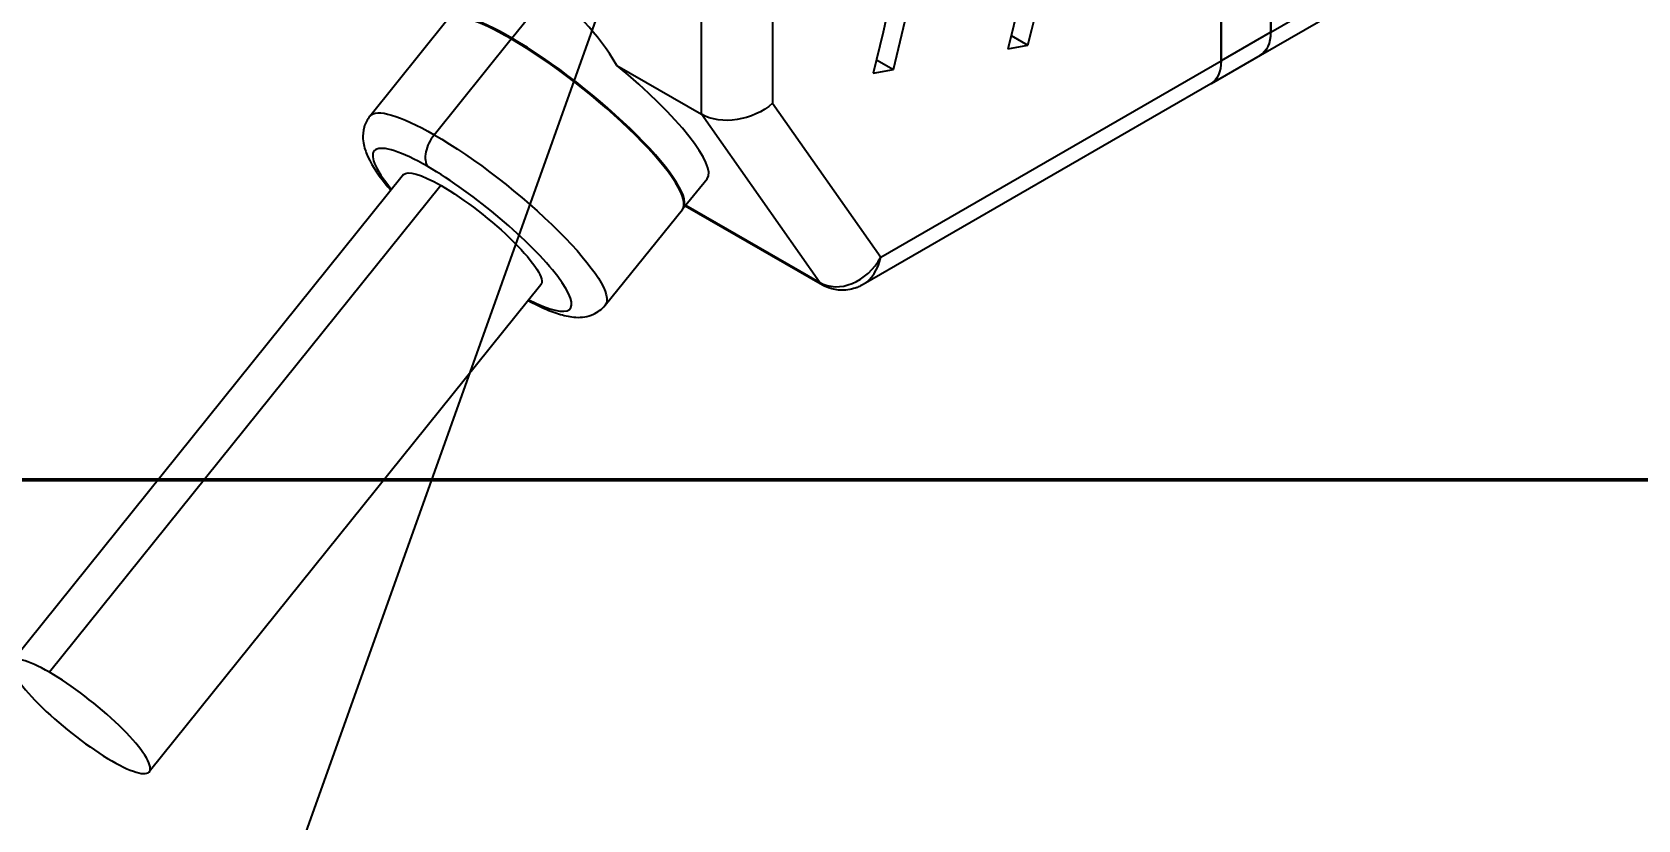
# Model space of a CAD drawing. Header units: millimetres. Extents: x -383313 to -161684, y -117025 to 99224.
# Drawn here: x -327514.6 to -327450.8, y 30481.3 to 30512.6 of the extents above; entities that cross this region are included whole.
import ezdxf
from ezdxf import colors
from ezdxf.entities.mleader import LeaderData, LeaderLine
from ezdxf.math import Vec2, Vec3

# ---------------------------------------------------------------- set-up
doc = ezdxf.new("R2010")
doc.units = ezdxf.units.MM
doc.header["$MEASUREMENT"] = 0
doc.layers.get('Defpoints').update_dxf_attribs({"color": 31})
doc.layers.add('001__КОНСТРУКТИВ__размеры внутр.', color=7, linetype='Continuous')
doc.layers.add('PV-2BB', color=7, linetype='Continuous')
doc.styles.add('PSTUDIO', font='arial.ttf')
doc.dimstyles.new('PS_TICK', dxfattribs={"dimscale": 100, "dimtxt": 2.5, "dimasz": 1, "dimexe": 2, "dimexo": 2, "dimgap": 1, "dimtad": 1, "dimdec": 0, "dimzin": 0, "dimdsep": 46, "dimtxsty": 'PSTUDIO', "dimblk": 'ARCHTICK', "dimcen": 2, "dimdle": 1.5, "dimse1": 1, "dimse2": 1, "dimadec": 0, "dimazin": 0, "dimtfac": 1, "dimtdec": 0, "dimtix": 1, "dimtmove": 1, "dimatfit": 3, "dimldrblk": 'ARCHTICK', "dimfxl": 1, "dimtolj": 1, "dimtzin": 0, "dimarcsym": 0})

# ---------------------------------------------------------------- blocks, each defined once
blk = doc.blocks.new('_ArchTick')
at = {"color": 0, "linetype": 'ByBlock', "const_width": 0.15}
blk.add_lwpolyline([(-0.5, -0.5), (0.5, 0.5)], dxfattribs=at)
blk = doc.blocks.new('*D235')
at = {"layer": '001__КОНСТРУКТИВ__размеры внутр.', "color": 0, "lineweight": -2, "ltscale": 100, "transparency": 16777216}
blk.add_line((-329738.953, 30479.019), (-327438.953, 30479.019), dxfattribs=at)
at = {"layer": 'Defpoints', "color": 0, "ltscale": 100, "transparency": 16777216}
for p in [(-329588.953, 31204.057), (-327588.953, 31204.057), (-327588.953, 30479.019)]:
    blk.add_point(p, dxfattribs=at)
at = {"layer": '001__КОНСТРУКТИВ__размеры внутр.', "color": 0, "lineweight": -2, "ltscale": 100, "transparency": 16777216, "xscale": 100, "yscale": 100, "zscale": 100, "rotation": 180}
blk.add_blockref('_ArchTick', (-329588.953, 30479.019), dxfattribs=at)
at = {"layer": '001__КОНСТРУКТИВ__размеры внутр.', "color": 0, "lineweight": -2, "ltscale": 100, "transparency": 16777216, "xscale": 100, "yscale": 100, "zscale": 100}
blk.add_blockref('_ArchTick', (-327588.953, 30479.019), dxfattribs=at)
at = {"layer": '001__КОНСТРУКТИВ__размеры внутр.', "color": 0, "ltscale": 100, "transparency": 16777216, "insert": (-328588.953, 30706.663), "char_height": 250, "attachment_point": 5, "style": 'PSTUDIO'}
blk.add_mtext('\\A1;2000', dxfattribs=at)
blk = doc.blocks.new('*U231')
at = {"layer": 'PV-2BB'}
for p, q in [((1315.983, 60.663, 1376.646), (1323.913, 68.593, 1392.506)), ((1324.913, 67.593, 1392.506), (1317.072, 59.752, 1376.824)), ((1311.308, 64.358, 1375.666), (1301.859, 65.907, 1367.766)), ((1311.746, 63.743, 1375.489), (1302.297, 65.292, 1367.59)), ((1311.311, 65.305, 1376.616), (1313.171, 65, 1378.171)), ((1312.063, 64.251, 1376.313), (1313.923, 63.946, 1377.868)), ((1313.938, 63.934, 1377.873), (1313.928, 63.936, 1377.864)), ((1313.938, 63.943, 1377.881), (1314.818, 63.799, 1378.617)), ((1312.341, 61.534, 1373.875), (1302.892, 63.083, 1365.976)), ((1315.19, 62.248, 1377.438), (1315.983, 60.663, 1376.646)), ((1316.279, 57.64, 1373.919), (1315.983, 60.663, 1376.646)), ((1313.083, 60.464, 1373.547), (1314.943, 60.159, 1375.102)), ((1314.958, 60.157, 1375.114), (1315.538, 60.061, 1375.599)), ((1315.013, 60.147, 1375.161), (1316.298, 57.579, 1373.876)), ((1315.026, 60.145, 1375.172), (1316.279, 57.64, 1373.919)), ((1317.072, 59.752, 1376.824), (1317.344, 56.982, 1374.326)), ((1318.73, 58.585, 1377.315), (1319.043, 58.331, 1377.374)), ((1318.885, 58.646, 1377.531), (1319.043, 58.331, 1377.374)), ((1323.383, 53.756, 1377.139), (1316.874, 57.01, 1373.884)), ((1317.344, 56.982, 1374.326), (1323.716, 53.796, 1377.512)), ((1320.817, 56.89, 1377.707), (1321.13, 56.636, 1377.766)), ((1320.973, 56.951, 1377.924), (1321.13, 56.636, 1377.766)), ((1323.716, 53.796, 1377.512), (1324.766, 54.846, 1379.611)), ((1323.723, 53.793, 1377.516), (1324.772, 54.842, 1379.615)), ((1325.693, 54.383, 1380.076), (1324.643, 53.333, 1377.976)), ((1325.699, 54.379, 1380.078), (1324.649, 53.33, 1377.979)), ((1324.309, 53.292, 1377.602), (1323.389, 53.752, 1377.142)), ((1323.723, 53.793, 1377.516), (1324.643, 53.333, 1377.976)), ((1324.316, 53.289, 1377.605), (1326.316, 52.289, 1378.605)), ((1324.649, 53.33, 1377.979), (1325.588, 52.86, 1378.448))]:
    blk.add_line(p, q, dxfattribs=at)
at = {"layer": 'PV-2BB', "extrusion": (-0.57735, -0.57735, 0.57735)}
for centre, major_axis, ratio, start_param, end_param in [((1302.376, 64.495, 1366.871), (-0.517, 1.412, 0.895), 0.211325, -0.938882, 2.202711), ((1302.376, 64.495, 1366.871), (0.517, -1.412, -0.895), 0.211325, -0.938882, 2.202711), ((1311.825, 62.946, 1374.77), (-0.738, 2.017, 1.279), 0.211325, -0.938882, 0.795399), ((1314.057, 62.58, 1376.636), (-0.886, 2.421, 1.535), 0.211325, -0.938882, 0), ((1314.071, 62.577, 1376.649), (-0.886, 2.421, 1.535), 0.211325, -0.938882, 0.015418), ((1314.071, 62.577, 1376.649), (-0.88, 2.405, 1.524), 0.211325, -0.938882, -0.2028), ((1312.085, 64.023, 1376.108), (-0.354, 0, -0.354), 0.57735, -1.832596, -0.261799), ((1311.825, 62.946, 1374.77), (0.738, -2.017, -1.279), 0.211325, -0.795399, 2.202711), ((1314.057, 62.58, 1376.636), (0.886, -2.421, -1.535), 0.211325, 0, 2.202711), ((1314.071, 62.577, 1376.649), (0.886, -2.421, -1.535), 0.211325, -0.015418, 2.202711), ((1314.071, 62.577, 1376.649), (0.88, -2.405, -1.524), 0.211325, 0.2028, 2.202711), ((1313.663, 62.644, 1376.307), (-0.322, -2.125, -2.447), 0.565741, 1.800592, 2.496712), ((1314.652, 62.482, 1377.134), (0.886, -2.421, -1.535), 0.211325, 0, 1.50659), ((1303.649, 70.83, 1374.479), (20.86, 0, 20.86), 0.57735, -1.117011, -0.785398), ((1303.649, 70.83, 1374.479), (23.688, 0, 23.688), 0.57735, -1.117011, -0.785398), ((1317.01, 57.649, 1374.659), (-0.723, -0.025, -0.748), 0.784358, -0.022649, 1.548148), ((1317.01, 57.649, 1374.659), (-0.277, -0.548, -0.825), 0.703066, 0.240931, 1.026329), ((1323.389, 54.46, 1377.849), (0, -0.707, -0.707), 0.57735, -0.007071, 0.785398), ((1324.316, 53.996, 1378.312), (0, -0.707, -0.707), 0.57735, -0.007071, 0.785398)]:
    blk.add_ellipse(centre, major_axis=major_axis, ratio=ratio, start_param=start_param, end_param=end_param, dxfattribs=at)
at = {"layer": 'PV-2BB', "extrusion": (0.57735, 0.57735, -0.57735)}
for centre, major_axis, ratio, start_param, end_param in [((1312.197, 62.885, 1375.081), (-0.886, 2.421, 1.535), 0.211325, 0, 0.938882), ((1311.825, 62.946, 1374.77), (-0.517, 1.412, 0.895), 0.211325, 0, 0.938882), ((1312.197, 62.885, 1375.081), (0.886, -2.421, -1.535), 0.211325, -2.202711, 0), ((1311.825, 62.946, 1374.77), (0.517, -1.412, -0.895), 0.211325, -2.202711, 0), ((1303.649, 70.83, 1374.479), (-20.435, 0, -20.435), 0.57735, -2.356194, -2.024582), ((1316.739, 60.419, 1377.158), (0.817, -0.564, 0.252), 0.697902, 1.002658, 2.573454), ((1303.649, 70.83, 1374.479), (-23.264, 0, -23.264), 0.57735, -2.356194, -2.024582), ((1316.651, 57.579, 1374.23), (-0.354, 0, -0.354), 0.57735, -0.000018, 0.261799), ((1323.383, 54.463, 1377.846), (0, -0.707, -0.707), 0.57735, -0.785398, 0), ((1324.309, 54, 1378.309), (0, -0.707, -0.707), 0.57735, -0.785398, 0)]:
    blk.add_ellipse(centre, major_axis=major_axis, ratio=ratio, start_param=start_param, end_param=end_param, dxfattribs=at)
at = {"layer": 'PV-2BB'}
for points, knots in [([(1311.311, 65.305, 1376.616), (1311.246, 65.316, 1376.562), (1311.187, 65.311, 1376.498), (1311.09, 65.279, 1376.369), (1311.055, 65.249, 1376.304), (1310.99, 65.169, 1376.159), (1310.973, 65.114, 1376.086), (1310.933, 64.914, 1375.847), (1310.947, 64.747, 1375.695), (1310.987, 64.5, 1375.487), (1310.995, 64.454, 1375.45), (1311.005, 64.408, 1375.412)], [2.5096783, 2.5096783, 2.5096783, 2.5096783, 2.5981794, 2.5981794, 2.7002611, 2.7002611, 2.8608991, 2.8608991, 3.2678081, 3.2678081, 3.3554024, 3.3554024, 3.3554024, 3.3554024]), ([(1312.038, 61.583, 1373.622), (1312.067, 61.53, 1373.596), (1312.095, 61.478, 1373.573), (1312.179, 61.327, 1373.506), (1312.235, 61.233, 1373.469), (1312.349, 61.058, 1373.407), (1312.406, 60.976, 1373.383), (1312.534, 60.817, 1373.351), (1312.604, 60.738, 1373.342), (1312.744, 60.623, 1373.366), (1312.79, 60.588, 1373.379), (1312.916, 60.514, 1373.43), (1313.003, 60.477, 1373.48), (1313.083, 60.464, 1373.547)], [4.8055469, 4.8055469, 4.8055469, 4.8055469, 4.9001654, 4.9001654, 5.0879418, 5.0879418, 5.2757182, 5.2757182, 5.4634946, 5.4634946, 5.5425638, 5.5425638, 5.651271, 5.651271, 5.651271, 5.651271]), ([(1316.874, 57.01, 1373.884), (1316.865, 57.015, 1373.88), (1316.856, 57.019, 1373.875), (1316.819, 57.039, 1373.858), (1316.791, 57.055, 1373.846), (1316.682, 57.124, 1373.807), (1316.602, 57.188, 1373.79), (1316.465, 57.325, 1373.791), (1316.406, 57.398, 1373.805), (1316.336, 57.508, 1373.843), (1316.315, 57.543, 1373.859), (1316.298, 57.579, 1373.876)], [0, 0, 0, 0, 0.0354093, 0.0354093, 0.1417783, 0.1417783, 0.4567025, 0.4567025, 0.743904, 0.743904, 0.8788204, 0.8788204, 0.8788204, 0.8788204])]:
    blk.add_open_spline(points, degree=3, knots=knots, dxfattribs=at)

msp = doc.modelspace()

# ---------------------------------------------------------------- linework, layer by layer
at = {"lineweight": 50, "ltscale": 100}
msp.add_lwpolyline([(-327533.96581, 30580.28916), (-327433.36258, 30580.28916), (-327433.36258, 30494.83597), (-327533.96581, 30494.83597)], close=True, dxfattribs=at)

# ---------------------------------------------------------------- block references
at = {"layer": 'PV-2BB', "extrusion": (0, 0.816497, 0.57735), "xscale": 2, "yscale": 2, "zscale": 2, "rotation": 225}
msp.add_blockref('*U231', (329263.28459, -15667.71941, 22157.50128), dxfattribs=at)

# ---------------------------------------------------------------- dimensions: what is measured, and where the dimension line sits
at = {"layer": '001__КОНСТРУКТИВ__размеры внутр.', "ltscale": 100}
dim = msp.add_linear_dim(base=(-327588.95318, 30479.01929), p1=(-329588.95318, 31204.05688), p2=(-327588.95318, 31204.05688), dimstyle='PS_TICK', dxfattribs=at)
dim.commit()
dim.dimension.update_dxf_attribs({"geometry": '*D235', "text_midpoint": (-328588.95318, 30706.66254)})

# ---------------------------------------------------------------- leaders
at = {"ltscale": 100}
ml = msp.add_multileader_mtext('Standard', dxfattribs=at)
ml.set_content('Bl-14.2', color=256)
ml.set_leader_properties()
ml.build(insert=Vec2(0, 0))
ml.multileader.update_dxf_attribs({"text_right_attachment_type": 6, "dogleg_length": 0.36, "arrow_head_size": 0.18})
ctx = ml.context
ctx.base_point, ctx.char_height, ctx.arrow_head_size, ctx.landing_gap_size, ctx.plane_origin = Vec3(-328064.74443, 30244.02983), 80, 0.18, 0.09, Vec3(-329036.90376, 29690.00771)
ctx.right_attachment, ctx.text_align_type = 6, 2
notes = []
notes.append((ctx, [(1, (1, 1, 0), (-327608.19154, 30188.02983), (-1, 0), 43.03956, [(0, [(-327489.09084, 30521.80684)], 0, [])])]))
ctx.mtext.insert, ctx.mtext.alignment, ctx.mtext.flow_direction = Vec3(-327651.3211, 30284.02983), 3, 5
for ctx, leaders in notes:
    for number, flags, end, landing, length, lines in leaders:
        leader = LeaderData()
        leader.index, (leader.has_last_leader_line, leader.has_dogleg_vector, leader.attachment_direction) = number, flags
        leader.last_leader_point, leader.dogleg_vector, leader.dogleg_length = Vec3(end), Vec3(landing), length
        for number, points, colour, breaks in lines:
            line = LeaderLine()
            line.index, line.vertices, line.color, line.breaks = number, Vec3.list(points), colors.encode_raw_color(colour), breaks
            leader.lines.append(line)
        ctx.leaders.append(leader)

doc.saveas('drawing.dxf')
